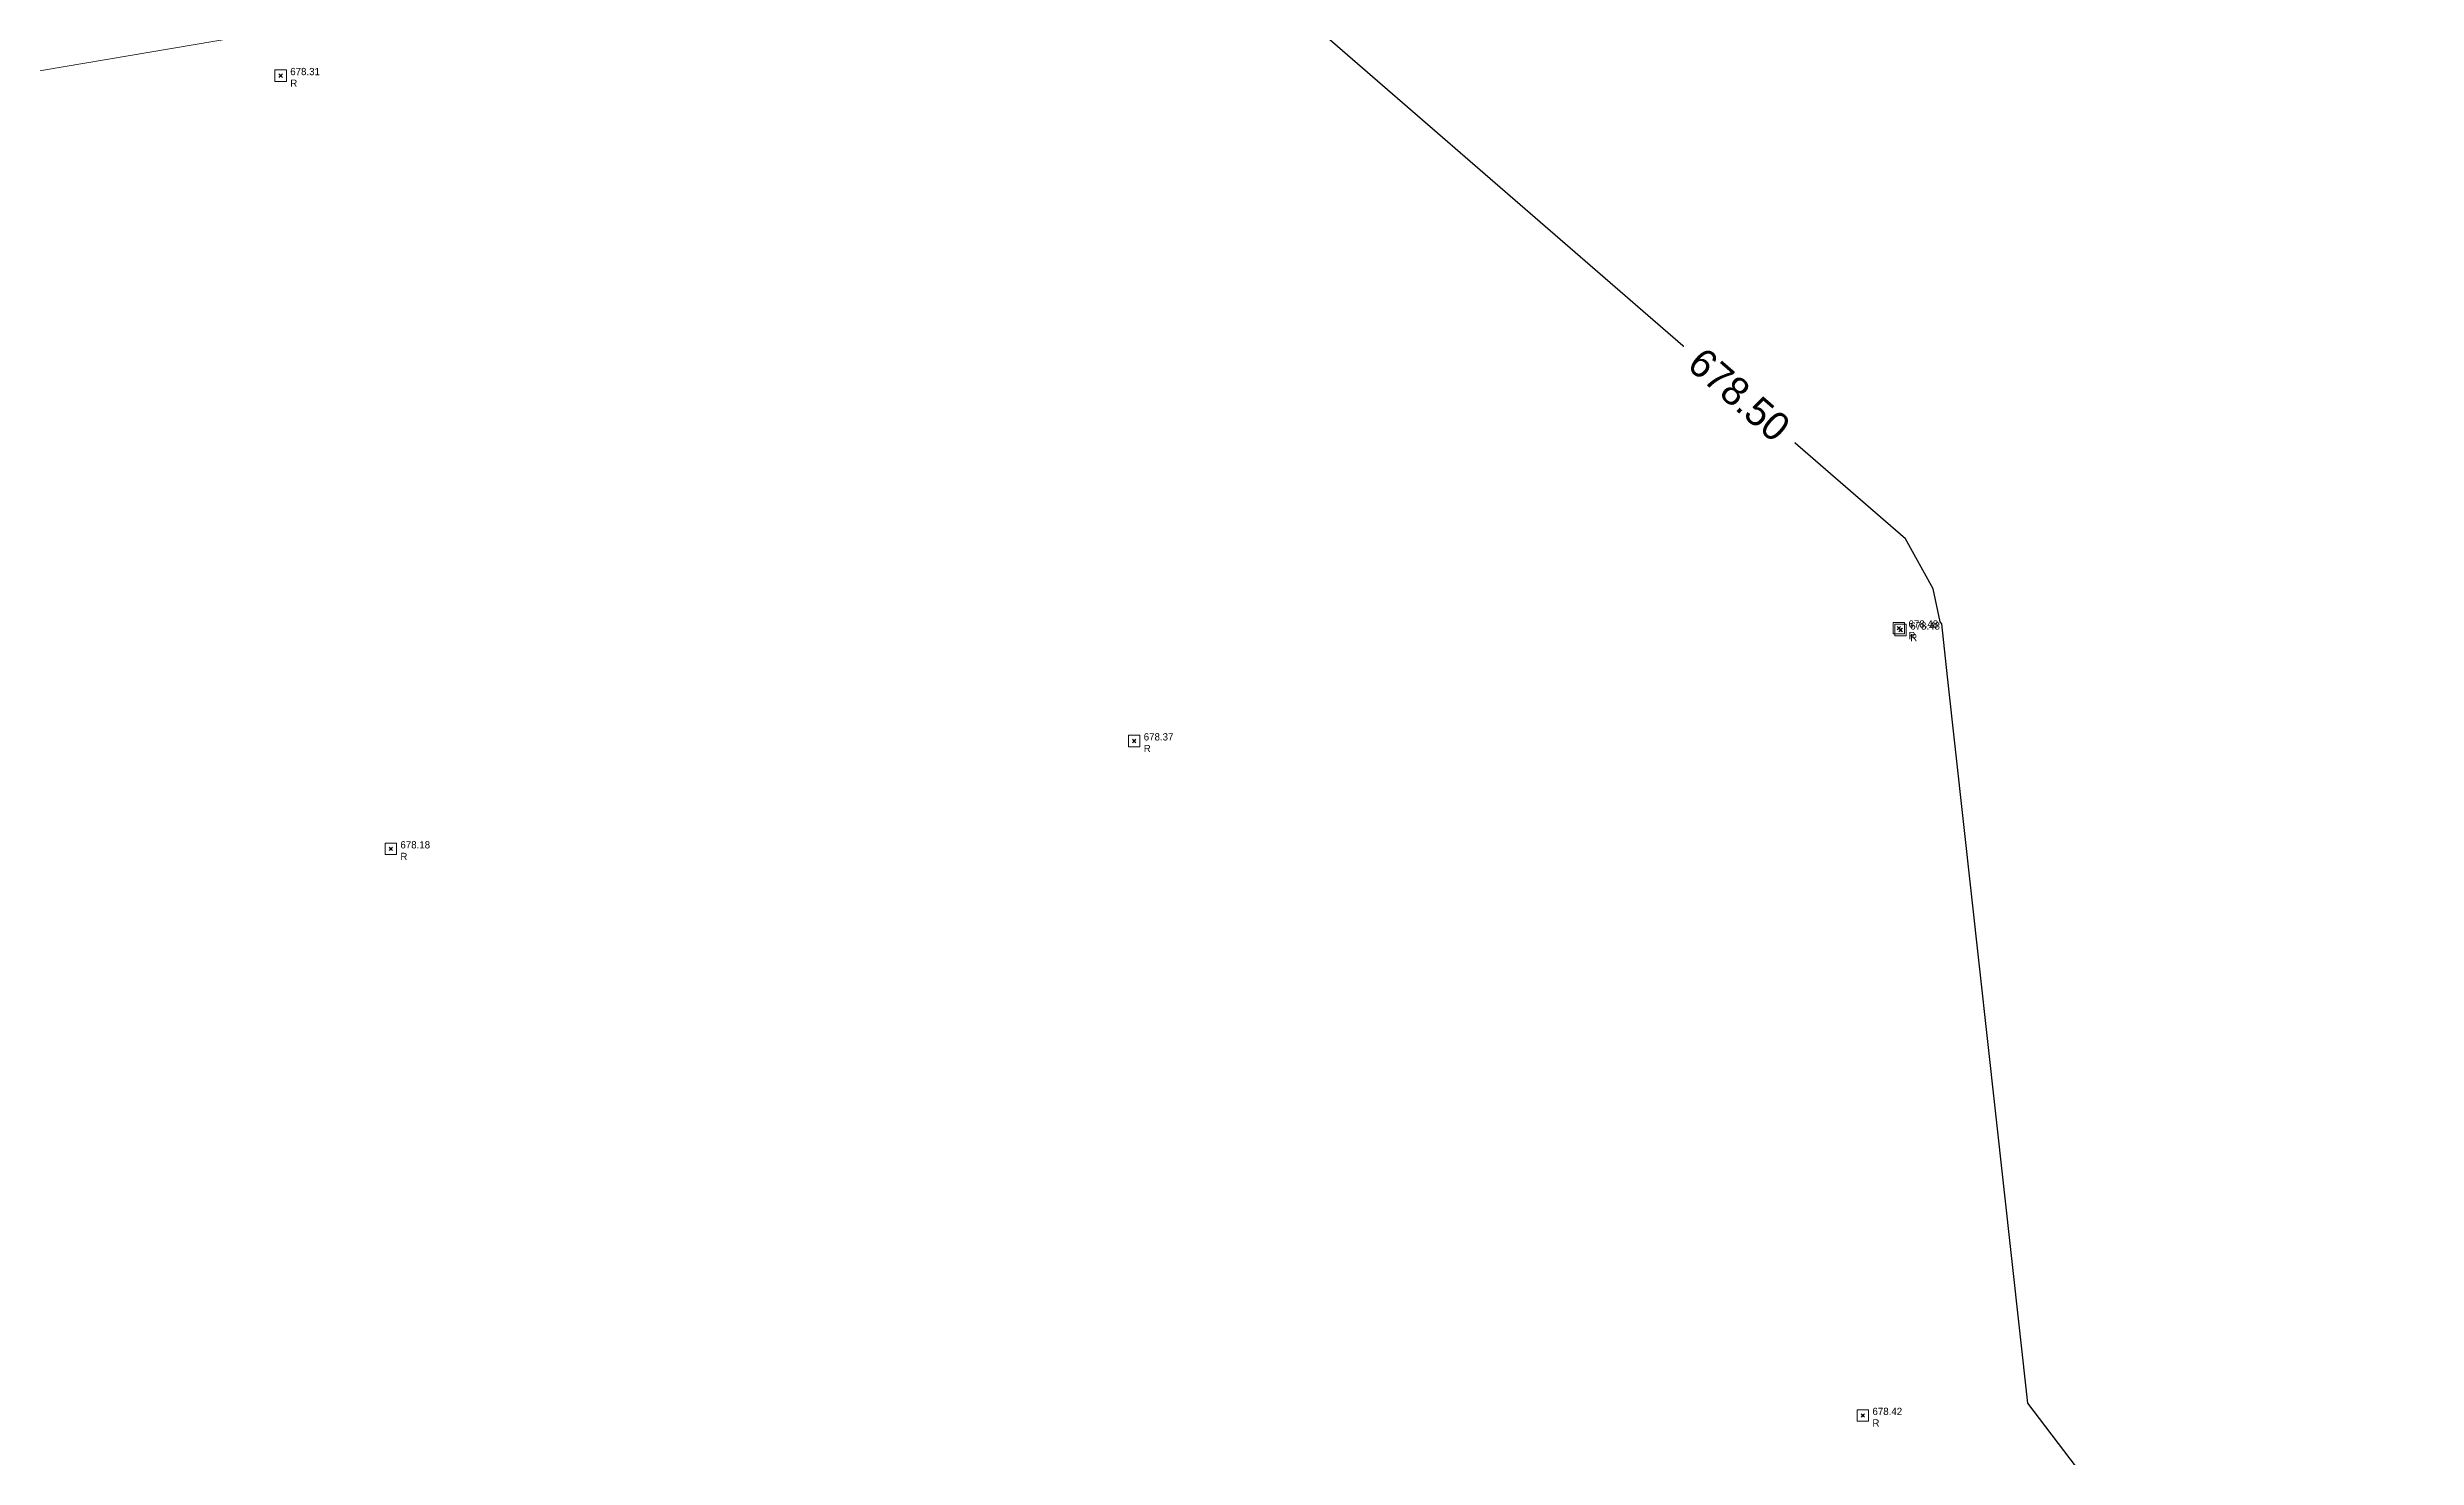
# Model space of a CAD drawing. Extents: x 350769 to 354978, y 6304672 to 6307963.
# Drawn here: x 352504.78 to 352546.18, y 6305569.76 to 6305594.43 of the extents above; entities that cross this region are included whole.
import ezdxf

# ---------------------------------------------------------------- set-up
doc = ezdxf.new("R2010")
doc.units = 0
doc.header["$PDMODE"] = 35
doc.header["$PDSIZE"] = 0.03
doc.linetypes.add('CONTINUOS', pattern=[0])
doc.linetypes.add('PHANTOM', pattern=[23.5, 11.75, -2.35, 2.35, -2.35, 2.35, -2.35])
doc.layers.get('0').update_dxf_attribs({"linetype": 'CONTINUOUS'})
doc.layers.get('Defpoints').update_dxf_attribs({"linetype": 'CONTINUOUS'})
for name, color, linetype in [('02_Geo ext_Acotamiento', 7, 'CONTINUOUS'), ('1-CANAL', 150, 'PHANTOM'), ('C-TINN', 5, 'CONTINUOUS'), ('C-TOPO-MINR', 8, 'CONTINUOUS'), ('V-NODE DIC 2005', 4, 'CONTINUOUS'), ('V-NODE-TEXT DIC 2005', 2, 'CONTINUOUS')]:
    doc.layers.add(name, color=color, linetype=linetype)
doc.layers.add('0_ASD_TOPOGRAFIA_ELEMENTOS', color=9, linetype='CONTINUOS', lineweight=5, true_color=0xbdbdbd)
doc.styles.add('ROMANS', font='romans.shx', dxfattribs={"width": 0.65})
doc.dimstyles.new('Principal', dxfattribs={"dimscale": 0, "dimtxt": 2, "dimasz": 2, "dimexe": 1, "dimexo": 1, "dimtad": 1, "dimrnd": 0.05, "dimzin": 1, "dimtxsty": 'ROMANS', "dimcen": 2.5, "dimclrt": 2, "dimaunit": 2, "dimadec": 0, "dimazin": 0, "dimtfac": 1, "dimtmove": 0, "dimatfit": 3, "dimfxl": 1, "dimfxlon": 1, "dimarcsym": 0})

# ---------------------------------------------------------------- blocks, each defined once
blk = doc.blocks.new('*D1236')
at = {"layer": '02_Geo ext_Acotamiento', "color": 0, "lineweight": -2, "transparency": 16777216}
blk.add_line((352474.045, 6305972.496), (352473.119, 6305978.179), dxfattribs=at)
at = {"layer": '02_Geo ext_Acotamiento', "color": 0, "transparency": 16777216}
blk.add_solid([(352473.283, 6305978.206), (352472.954, 6305978.153), (352472.958, 6305979.166)], dxfattribs=at)
at = {"layer": 'Defpoints', "color": 0, "transparency": 16777216}
for p in [(352472.958, 6305979.166), (352596.042, 6305224.025)]:
    blk.add_point(p, dxfattribs=at)
at = {"layer": '02_Geo ext_Acotamiento', "color": 2, "transparency": 16777216, "insert": (352474.582, 6305974.845), "char_height": 1, "attachment_point": 5, "rotation": 279.2575, "style": 'ROMANS'}
blk.add_mtext('R765,10', dxfattribs=at)
blk = doc.blocks.new('*U1327')
at = {"color": 0, "linetype": 'ByBlock', "lineweight": -2, "transparency": 16777216}
blk.add_point((0, 0), dxfattribs=at)
blk = doc.blocks.new('*U2464', base_point=(352537.193, 6305584.2))
at = {"layer": 'V-NODE-TEXT DIC 2005', "linetype": 'ByBlock', "char_height": 0.127}
for s, insert, attachment_point in [('678.48', (352537.36, 6305584.271), 4), ('R', (352537.36, 6305584.132), 1)]:
    blk.add_mtext(s, dxfattribs=dict(at, insert=insert, attachment_point=attachment_point))
blk = doc.blocks.new('*U2465', base_point=(352537.193, 6305584.2))
at = {"layer": 'V-NODE-TEXT DIC 2005', "color": 2, "lineweight": -2}
blk.add_blockref('*U2464', (352537.193, 6305584.2), dxfattribs=at)
blk = doc.blocks.new('*U2462', base_point=(352536.564, 6305570.43))
at = {"layer": 'V-NODE-TEXT DIC 2005', "linetype": 'ByBlock', "char_height": 0.127}
for s, insert, attachment_point in [('678.42', (352536.731, 6305570.501), 4), ('R', (352536.731, 6305570.362), 1)]:
    blk.add_mtext(s, dxfattribs=dict(at, insert=insert, attachment_point=attachment_point))
blk = doc.blocks.new('*U2463', base_point=(352536.564, 6305570.43))
at = {"layer": 'V-NODE-TEXT DIC 2005', "color": 2, "lineweight": -2}
blk.add_blockref('*U2462', (352536.564, 6305570.43), dxfattribs=at)
blk = doc.blocks.new('*U2456', base_point=(352537.223, 6305584.166))
at = {"layer": 'V-NODE-TEXT DIC 2005', "linetype": 'ByBlock', "char_height": 0.127}
for s, insert, attachment_point in [('678.48', (352537.39, 6305584.237), 4), ('R', (352537.39, 6305584.098), 1)]:
    blk.add_mtext(s, dxfattribs=dict(at, insert=insert, attachment_point=attachment_point))
blk = doc.blocks.new('*U2457', base_point=(352537.223, 6305584.166))
at = {"layer": 'V-NODE-TEXT DIC 2005', "color": 2, "lineweight": -2}
blk.add_blockref('*U2456', (352537.223, 6305584.166), dxfattribs=at)
blk = doc.blocks.new('*U2450', base_point=(352523.828, 6305582.225))
at = {"layer": 'V-NODE-TEXT DIC 2005', "linetype": 'ByBlock', "char_height": 0.127}
for s, insert, attachment_point in [('678.37', (352523.995, 6305582.296), 4), ('R', (352523.995, 6305582.157), 1)]:
    blk.add_mtext(s, dxfattribs=dict(at, insert=insert, attachment_point=attachment_point))
blk = doc.blocks.new('*U2451', base_point=(352523.828, 6305582.225))
at = {"layer": 'V-NODE-TEXT DIC 2005', "color": 2, "lineweight": -2}
blk.add_blockref('*U2450', (352523.828, 6305582.225), dxfattribs=at)
blk = doc.blocks.new('*U2448', base_point=(352508.911, 6305593.859))
at = {"layer": 'V-NODE-TEXT DIC 2005', "linetype": 'ByBlock', "char_height": 0.127}
for s, insert, attachment_point in [('678.31', (352509.078, 6305593.93), 4), ('R', (352509.078, 6305593.791), 1)]:
    blk.add_mtext(s, dxfattribs=dict(at, insert=insert, attachment_point=attachment_point))
blk = doc.blocks.new('*U2449', base_point=(352508.911, 6305593.859))
at = {"layer": 'V-NODE-TEXT DIC 2005', "color": 2, "lineweight": -2}
blk.add_blockref('*U2448', (352508.911, 6305593.859), dxfattribs=at)
blk = doc.blocks.new('*U2446', base_point=(352510.837, 6305580.336))
at = {"layer": 'V-NODE-TEXT DIC 2005', "linetype": 'ByBlock', "char_height": 0.127}
for s, insert, attachment_point in [('678.18', (352511.004, 6305580.407), 4), ('R', (352511.004, 6305580.268), 1)]:
    blk.add_mtext(s, dxfattribs=dict(at, insert=insert, attachment_point=attachment_point))
blk = doc.blocks.new('*U2447', base_point=(352510.837, 6305580.336))
at = {"layer": 'V-NODE-TEXT DIC 2005', "color": 2, "lineweight": -2}
blk.add_blockref('*U2446', (352510.837, 6305580.336), dxfattribs=at)
blk = doc.blocks.new('TOPOGRAFIA')
at = {"layer": '1-CANAL', "color": 9, "lineweight": 0, "true_color": 0xbdbdbd}
blk.add_line((390498.771, 6302593.022), (390510.844, 6302595.066), dxfattribs=at)
at = {"layer": 'C-TINN', "color": 9, "linetype": 'Continuous', "lineweight": 0, "true_color": 0xbdbdbd}
for points, elevation in [([(390508.754, 6302593.833), (390508.754, 6302594.033), (390508.954, 6302594.033), (390508.954, 6302593.833), (390508.754, 6302593.833)], 678.31), ([(390537.035, 6302584.172), (390537.035, 6302584.372), (390537.235, 6302584.372), (390537.235, 6302584.172), (390537.035, 6302584.172)], 678.48), ([(390537.065, 6302584.138), (390537.065, 6302584.338), (390537.265, 6302584.338), (390537.265, 6302584.138), (390537.065, 6302584.138)], 678.48), ([(390523.671, 6302582.198), (390523.671, 6302582.398), (390523.871, 6302582.398), (390523.871, 6302582.198), (390523.671, 6302582.198)], 678.37), ([(390510.679, 6302580.31), (390510.679, 6302580.51), (390510.879, 6302580.51), (390510.879, 6302580.31), (390510.679, 6302580.31)], 678.18), ([(390536.405, 6302570.401), (390536.405, 6302570.601), (390536.605, 6302570.601), (390536.605, 6302570.401), (390536.405, 6302570.401)], 678.42)]:
    blk.add_lwpolyline(points, dxfattribs=dict(at, elevation=elevation))
for p in [(390508.854, 6302593.933, 678.31), (390537.135, 6302584.272, 678.48), (390537.165, 6302584.238, 678.48), (390523.771, 6302582.298, 678.37), (390510.779, 6302580.41, 678.18), (390536.505, 6302570.501, 678.42)]:
    blk.add_point(p, dxfattribs=at)
at = {"layer": 'C-TOPO-MINR', "color": 9, "linetype": 'Continuous', "lineweight": -3, "true_color": 0xbdbdbd, "elevation": 678.5}
blk.add_lwpolyline([(390545.195, 6302563.076), (390539.386, 6302570.72), (390537.982, 6302583.417), (390537.885, 6302584.346), (390537.856, 6302584.379), (390537.737, 6302584.961), (390537.249, 6302585.831), (390524.567, 6302596.836), (390523.491, 6302596.873), (390519.982, 6302596.672), (390521.641, 6302597.231), (390522.816, 6302598.436), (390518.673, 6302606.418), (390515.943, 6302609.077), (390513.589, 6302610.541), (390512.227, 6302610.722), (390512.037, 6302610.705), (390507.136, 6302609.759), (390504.617, 6302609.483)], dxfattribs=at)
at = {"layer": 'V-NODE DIC 2005', "color": 9, "lineweight": 0, "true_color": 0xbdbdbd, "rotation": 359.9963883938062}
for p in [(390508.854, 6302593.933), (390537.136, 6302584.272), (390537.166, 6302584.238), (390523.77, 6302582.298), (390510.779, 6302580.41), (390536.506, 6302570.502)]:
    blk.add_blockref('*U1327', p, dxfattribs=at)
at = {"layer": 'V-NODE-TEXT DIC 2005', "color": 9, "lineweight": 0, "true_color": 0xbdbdbd, "rotation": 359.9963883938062}
for name, p in [('*U2449', (390508.854, 6302593.933)), ('*U2465', (390537.136, 6302584.272)), ('*U2457', (390537.166, 6302584.238)), ('*U2451', (390523.77, 6302582.298)), ('*U2447', (390510.779, 6302580.41)), ('*U2463', (390536.506, 6302570.502))]:
    blk.add_blockref(name, p, dxfattribs=at)
at = {"layer": 'C-TOPO-MINR', "color": 9, "linetype": 'Continuous', "lineweight": 0, "true_color": 0xbdbdbd, "insert": (390534.343, 6302588.353, 678.5), "char_height": 0.5, "width": 2.50095, "attachment_point": 5, "rotation": 319.0508, "bg_fill": 3, "box_fill_scale": 1.0635, "bg_fill_color": 9, "bg_fill_true_color": 13158600, "bg_fill_transparency": 0}
blk.add_mtext('678.50', dxfattribs=at)

msp = doc.modelspace()

# ---------------------------------------------------------------- dimensions: what is measured, and where the dimension line sits
at = {"layer": '02_Geo ext_Acotamiento'}
dim = msp.add_radius_dim(center=(352596.042, 6305224.025), mpoint=(352472.958, 6305979.166), dimstyle='Principal', override={"dimscale": 0, "dimaunit": 0, "dimfxl": 0.22, "dimarcsym": 1}, dxfattribs=at)
dim.commit()
dim.dimension.update_dxf_attribs({"geometry": '*D1236', "text_midpoint": (352473.686, 6305974.698), "dimtype": 164})

# ---------------------------------------------------------------- next in the draw order: block references
at = {"layer": '0_ASD_TOPOGRAFIA_ELEMENTOS', "color": 30, "true_color": 0xf26507}
msp.add_blockref('TOPOGRAFIA', (-38000, 3000), dxfattribs=at)

doc.saveas('drawing.dxf')
